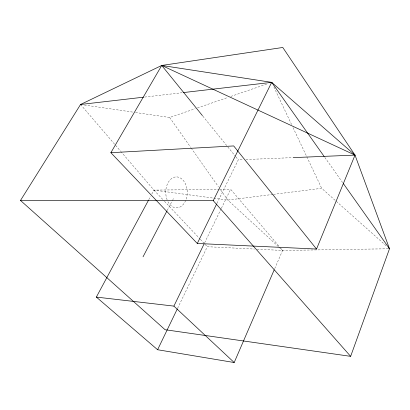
<?xml version="1.0" encoding="UTF-8"?>
<svg xmlns="http://www.w3.org/2000/svg" width="410" height="410" viewBox="0 0 410 410"><rect width="100%" height="100%" fill="white"/><g stroke="black" fill="none" stroke-linecap="round" stroke-linejoin="round"><path stroke-width="0.31" stroke-dasharray="2.05 1.54" d="M274.72 268.637L282.572 250.448L279.687 247.051M177.602 308.294L207.322 246.712L254.513 249.054M204.636 242.807L221.123 208.849M221.405 208.275L230.63 189.287L279.271 246.564M216.941 203.375L238.287 159.838L243.391 159.633M167.224 210.453L172.533 200.275M172.83 199.711L173.42 198.578M148.789 199.67L150.608 196.293M151.818 194.043L153.94 190.102L219.222 189.405M135.541 112.514L169.668 117.501L195.17 108.711M197.476 107.917L227.986 97.411M230.799 96.437L268.063 83.599M272.829 194.437L227.822 200.075L153.94 190.102L121.191 151.885M273.419 194.366L321.686 188.318L387.112 246.63M144.694 97.057L182.158 92.716M245.944 159.531L292.504 157.64M257.065 249.183L282.572 250.448L389.5 248.757M219.765 189.399L230.63 189.287M84.357 105.032L133.014 112.145M278.359 246.574L227.822 200.075L220.175 189.22M278.826 247.004L282.572 250.448M153.94 190.102L164.005 200.772M164.441 201.238L199.885 238.825M200.321 239.286L204.698 243.929M205.133 244.391L207.322 246.712M80.565 104.478L120.776 151.403M202.832 116.127L227.412 146.426M227.811 146.923L235.468 156.364M235.873 156.861L238.287 159.838M324.869 157.471L342.965 183.034M169.668 117.501L190.809 147.518M191.152 148.01L218.397 186.693M273.865 86.981L291.751 124.886M293.027 127.582L321.686 188.318M167.101 199.808A15.493 10.747 89.5 0 1 176.162 176.894A15.493 10.747 89.5 0 1 186.201 199.137A15.493 10.747 89.5 0 1 167.951 201.689"/><path stroke-width="0.61" d="M350.637 356.351L389.5 248.757L355.009 155.103L282.782 47.473L161.735 65.456L80.565 104.478L20.5 200.454L165.076 329.712L350.637 356.351L213.261 200.669L20.5 200.454M316.535 249.044L355.009 155.103L271.681 82.354L161.735 65.456L110.869 152.699L197.282 243.473L316.535 249.044L233.7 145.939L110.869 152.699M148.487 200.234L96.35 297.086L157.599 349.735L234.197 362.527L274.213 269.811M157.599 349.735L177.32 308.873M96.35 297.086L173.891 306.111L204.077 243.955M197.282 243.473L216.659 203.949M213.261 200.669L271.681 82.354L324.131 156.43M143.028 256.819L166.926 211.022M270.477 82.769L271.681 82.354L272.23 83.512M143.423 97.201L80.565 104.478L81.831 104.663M183.429 92.573L271.681 82.354M293.14 157.614L355.009 155.103L161.735 65.456L202.427 115.63M388.547 247.906L389.5 248.757L343.334 183.552M173.891 306.111L234.197 362.527"/></g></svg>
